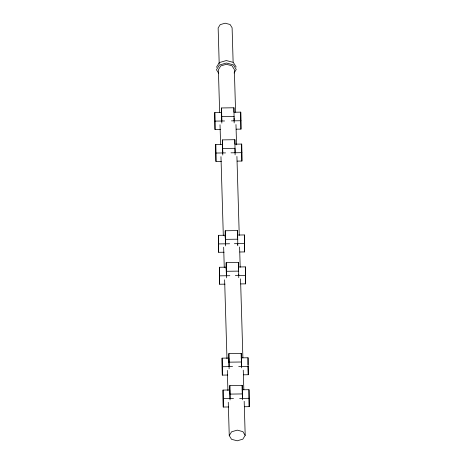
<?xml version="1.0" encoding="UTF-8"?>
<svg xmlns="http://www.w3.org/2000/svg" width="464" height="464" viewBox="0 0 464 464"><rect width="100%" height="100%" fill="white"/><g stroke="black" fill="none" stroke-linecap="round" stroke-linejoin="round"><path stroke-width="0.7" d="M234.163 122.931L233.937 107.776L221.595 107.955L221.572 112.416L214.797 112.514L215.018 129.491L220.435 129.415M215.018 129.491L214.797 112.514M235.109 154.86L234.883 139.705L222.54 139.884L222.523 144.345L215.743 144.443L215.963 161.42L221.386 161.344M215.963 161.42L215.743 144.443M225.475 243.82L225.22 235.225L218.44 235.323L218.66 252.3L224.083 252.225M218.66 252.3L218.44 235.323M226.42 275.755L226.165 267.16L219.391 267.258L219.605 284.235L225.028 284.154M219.605 284.235L219.391 267.258M221.821 123.105L221.595 107.955M222.766 155.04L222.54 139.884M229.117 366.635L228.862 358.04L222.088 358.138L222.302 375.115L227.725 375.034M222.302 375.115L222.088 358.138M230.063 398.564L229.813 389.969L223.033 390.067L223.254 407.044L228.677 406.963M223.254 407.044L223.033 390.067M225.208 237.324L225.237 230.765L237.58 230.585L237.806 245.74M225.463 245.92L225.237 230.765M226.159 268.552L226.183 262.694L238.531 262.514L238.757 277.669M226.415 277.849L226.183 262.694M228.845 362.227L228.88 353.574L241.228 353.394L241.454 367.853M229.112 368.729L228.88 353.574M229.796 393.46L229.831 385.509L242.173 385.329L242.405 399.782M230.057 399.962L229.831 385.509M233.937 107.776L233.914 112.236L240.746 112.137L240.967 129.114L236.188 129.183M234.883 139.705L234.865 144.165L241.698 144.066L241.912 161.049L237.133 161.112M237.522 244.714L237.527 243.426L237.568 244.859M237.649 237.91L237.58 230.585M238.571 269.126L238.531 262.514M240.746 112.137L240.967 129.114M241.698 144.066L241.912 161.049M241.46 366.456L241.228 353.394M242.411 398.385L242.173 385.329M237.562 235.045L244.395 234.946L244.609 251.923L239.83 251.993M244.609 251.923L244.395 234.946M238.508 266.98L245.34 266.881L245.56 283.858L240.775 283.927M245.56 283.858L245.34 266.881M248.008 364.745L248.037 357.761L241.205 357.86M243.472 374.808L248.257 374.738L248.037 357.761M242.156 389.789L248.982 389.69L249.203 406.667L244.424 406.737M249.203 406.667L248.982 389.69M216.398 67.309L219.315 62.594L226.316 60.552L233.305 62.391L236.182 67.019M234.065 73.016L236.251 69.478L233.375 64.844L226.391 63.011L219.385 65.047L216.468 69.762L218.625 73.237M229.251 435.592L231.6 431.787L237.243 430.145L242.869 431.624L245.189 435.36L242.84 439.159L237.197 440.8L231.565 439.321L229.251 435.592L228.259 402.265M221.85 116.551L234.192 116.371M215.052 121.11L224.57 120.971M231.432 120.872L241.002 120.733M222.795 148.48L235.138 148.3M215.998 153.039L225.521 152.905M231.002 152.824L241.953 152.668M225.492 239.36L237.835 239.18M218.695 243.919L229.587 243.762M234.39 243.693L244.65 243.542M226.438 271.289L238.786 271.115M219.646 275.854L229.848 275.703M235.335 275.622L245.595 275.477M229.135 362.169L241.483 361.995M222.343 366.734L232.545 366.583M238.716 366.496L248.292 366.357M230.086 394.104L242.428 393.924M223.288 398.663L233.496 398.518M239.668 398.425L249.238 398.286M248.002 366.142L248.257 374.738M235.602 112.247L234.332 69.507L232.012 65.772L226.386 64.293L220.742 65.934L218.387 69.733L219.658 112.479M235.967 124.567L236.57 144.849M236.913 156.438L239.256 235.405M239.598 246.999L240.201 267.281M240.543 278.876L242.892 357.843M243.258 370.156L243.838 389.719M244.18 401.308L245.189 435.36M233.119 62.06L232.104 27.765L230.074 24.493L225.144 23.2L220.203 24.638L218.144 27.968L219.199 63.696M234.088 117.966L234.169 120.831M235.016 149.182L235.12 152.766M238.722 274.143L238.763 275.575M221.572 112.416L221.827 121.011M222.523 144.345L222.778 152.946M220.023 124.793L220.603 144.356M220.968 156.67L223.312 235.637M223.66 247.231L224.263 267.513M224.628 279.833L226.971 358.794M227.314 370.388L227.917 390.671"/></g></svg>
